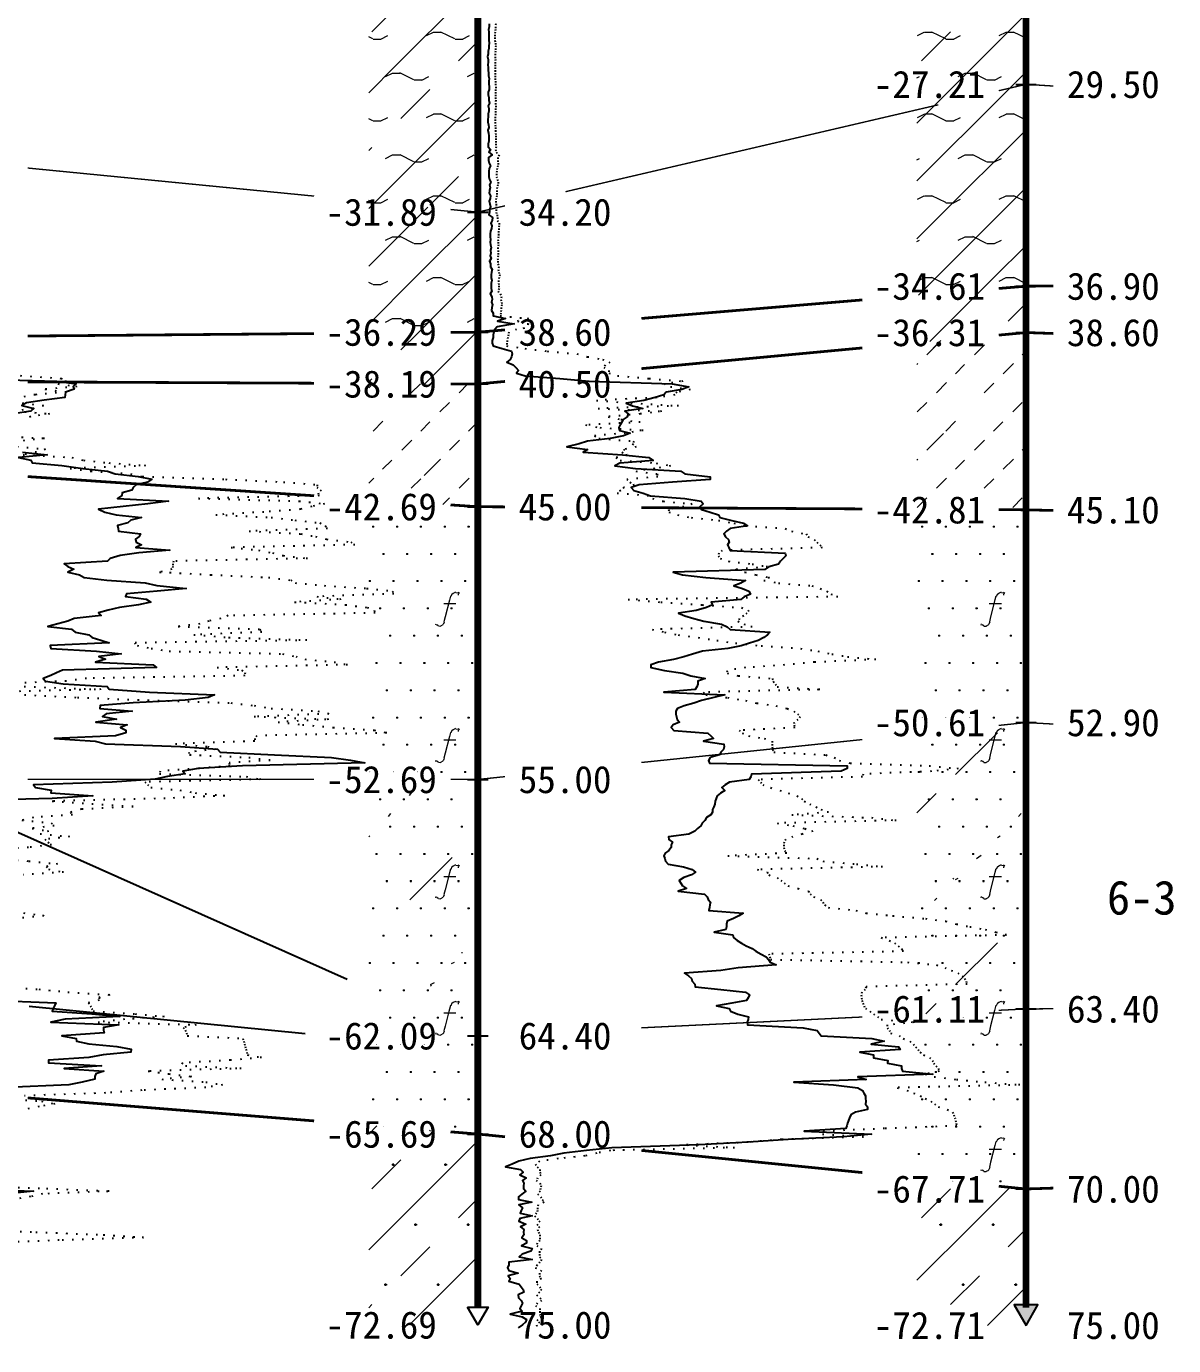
# Model space of a CAD drawing. Extents: x -37 to 3540, y -1485 to 297.
# Drawn here: x 3143.2 to 3227.3, y -231.1 to -134.3 of the extents above; entities that cross this region are included whole.
import ezdxf
from ezdxf.enums import TextEntityAlignment as Align

# ---------------------------------------------------------------- set-up
doc = ezdxf.new("R2010")
doc.units = 0
doc.linetypes.add('DOT', pattern=[6.35, 0, -6.35])
doc.layers.get('0').update_dxf_attribs({"linetype": 'CONTINUOUS'})
for name, color, linetype in [('CURVE', 200, 'CONTINUOUS'), ('HOLE', 41, 'CONTINUOUS'), ('STRATUM', 241, 'CONTINUOUS')]:
    doc.layers.add(name, color=color, linetype=linetype)
doc.layers.add('HATCH', color=7, linetype='CONTINUOUS', lineweight=13)
doc.styles.add('ST', font='')
doc.styles.get('ST').set_extended_font_data('SimSun')
pattern_1 = [(45, (2934.122, -297), (-4.24264, 4.24264), [10, 0]), (45, (2935.183, -300.182), (-2.12132, 6.36396), [3, -3]), (26.565, (2935.1963, -297.2536), (5.999823, 5.999812), [0.567, -12.849]), (0, (2934.6293, -297.2536), (0, 6), [0.567, -5.433]), (26.565, (2932.541, -297), (5.999823, 5.999812), [0.567, -12.849]), (0, (2933.048, -296.7464), (0, 6), [0.567, -5.433]), (153.435, (2934.6293, -297.2536), (-5.999818, -5e-06), [1.134, -12.2826]), (26.565, (2938.1963, -294.2536), (5.999823, 5.999812), [0.567, -12.849]), (0, (2937.6293, -294.2536), (0, 6), [0.567, -5.433]), (26.565, (2935.541, -294), (5.999823, 5.999812), [0.567, -12.849]), (0, (2936.048, -293.7464), (0, 6), [0.567, -5.433]), (153.435, (2937.6293, -294.2536), (-5.999818, -5e-06), [1.134, -12.2826])]
pattern_2 = [(45, (2934.1222, -297), (-2.12132, 2.12132), [10, 0]), (26.565, (2935.1963, -297.2536), (5.999823, 5.999812), [0.567, -12.849]), (0, (2934.6293, -297.2536), (0, 6), [0.567, -5.433]), (26.565, (2932.541, -297), (5.999823, 5.999812), [0.567, -12.849]), (0, (2933.048, -296.7464), (0, 6), [0.567, -5.433]), (153.435, (2934.6293, -297.2536), (-5.999818, -5e-06), [1.134, -12.2826]), (26.565, (2938.1963, -294.2536), (5.999823, 5.999812), [0.567, -12.849]), (0, (2937.6293, -294.2536), (0, 6), [0.567, -5.433]), (26.565, (2935.541, -294), (5.999823, 5.999812), [0.567, -12.849]), (0, (2936.048, -293.7464), (0, 6), [0.567, -5.433]), (153.435, (2937.6293, -294.2536), (-5.999818, -5e-06), [1.134, -12.2826])]
pattern_3 = [(45, (2934.122, -297), (-4.24264, 4.24264), [10, 0]), (45, (2935.183, -300.182), (-2.12132, 6.36396), [3, -3])]
pattern_4 = [(45, (2934.122, -297), (-6e-07, 6.99998), [0.9473, -8.9522]), (45, (2935.522, -295.6), (-6e-07, 6.99998), [0.9869, -8.9126]), (45, (2936.922, -294.2), (-6e-07, 6.99998), [1.06018, -8.83931]), (45, (2938.322, -292.8), (-6e-07, 6.99998), [0.94918, -8.95032]), (45, (2939.722, -291.4), (-6e-07, 6.99998), [1.0365, -8.863]), (45, (2937.622, -297), (-6e-07, 6.99998), [1.01335, -8.88615]), (45, (2939.022, -295.6), (-6e-07, 6.99998), [1.07896, -12.12037]), (45, (2940.422, -294.2), (-6e-07, 6.99998), [0.99882, -8.90067]), (45, (2934.822, -292.8), (-4e-07, 6.99998), [1.05533, -8.84416]), (45, (2936.222, -291.4), (-4e-07, 6.99998), [1.0365, -8.863])]
pattern_5 = [(82.875, (2933.2876, -298.206), (0.0003693, 10.0001764), [0.0893, -80.5337]), (143.13, (2933.3886, -298.2818), (-29.999964, 20.000054), [0.12627, -49.87373]), (172.875, (2933.5658, -298.304), (-70.0002457, 9.9996603), [0.17857, -80.44443]), (206.565, (2933.7443, -298.2147), (-9.999705, -9.99969), [0.19954, -22.16046]), (243.435, (2933.8335, -298.0363), (9e-06, -9.999696), [0.19954, -22.16146]), (255.964, (2933.9228, -297.679), (-0.0002, -9.999501), [0.36813, -40.86287]), (255.964, (2934.2328, -296.439), (-0.0002, -9.999501), [1.27838, -39.95262]), (255.964, (2934.3013, -296.165), (-0.0002, -9.999501), [0.28235, -40.94865]), (216.87, (2934.4916, -295.9108), (-9.999982, -10.000018), [0.12627, -49.87373]), (243.435, (2934.3906, -295.9865), (9e-06, -9.999696), [0.19954, -22.16146]), (206.565, (2934.67, -295.8215), (-9.999705, -9.99969), [0.19954, -22.16046]), (172.875, (2934.8472, -295.8437), (-70.0002457, 9.9996603), [0.17857, -80.44443]), (143.13, (2934.9482, -295.9194), (-29.999964, 20.000054), [0.12627, -49.87373]), (82.875, (2934.9372, -296.008), (0.0003693, 10.0001764), [0.0893, -80.5337]), (0, (2933.792, -296.66), (0, 10), [0.89286, -9.10714]), (0, (2934.1472, -297), (1, 2), [0, -1.75]), (0, (2934.1222, -296.975), (1, 2), [0, -1.75]), (0, (2934.1222, -297), (1, 2), [0, -1.75]), (0, (2934.0972, -297), (1, 2), [0, -1.75]), (0, (2934.1222, -297.025), (1, 2), [0, -1.75])]
pattern_6 = [(45, (2934.122, -297), (-2e-06, 15.39996), [4.3383, -17.4406]), (45, (2940.31, -290.777), (-2e-06, 15.39996), [4.3861, -17.3928]), (45, (2945.271, -285.819), (-2e-06, 15.39996), [3.98994, -17.78894]), (26.565, (2934.122, -289.3), (15.4, 15.4), [0.2123, -34.22315]), (36.8699, (2935.6622, -287.76), (15.4, 15.4), [0.43504, -76.56496]), (315, (2941.822, -281.653), (15.39996, 3e-06), [0.0727, -21.7062]), (26.565, (2941.822, -297), (15.4, 15.4), [0.31845, -34.117]), (26.565, (2943.362, -295.46), (15.4, 15.4), [0.2316, -34.2038]), (90, (2944.132, -294.69), (-15.4, -1e-06), [0.0633, -15.3367]), (26.565, (2944.902, -293.92), (15.4, 15.4), [0.2002, -68.6707]), (36.8699, (2946.4422, -292.38), (15.4, 15.4), [0.2435, -76.7565]), (45, (2947.982, -290.84), (-5e-07, 15.39996), [0.24005, -21.53884]), (315, (2949.333, -289.195), (15.39996, 3e-06), [0.0727, -21.7062]), (36.8699, (2937.2022, -286.22), (15.4, 15.4), [0.2249, -76.7751]), (53.1301, (2938.7422, -284.68), (30.8, 46.2), [0.29564, -76.70436]), (53.1301, (2940.2822, -283.14), (30.8, 46.2), [0.27774, -76.72226])]
pattern_7 = [(82.875, (2932.286, -299.6533), (0.000812, 22.000388), [0.1964, -177.1742]), (143.13, (2932.5083, -299.82), (-65.99992, 44.00012), [0.2778, -109.7222]), (172.875, (2932.898, -299.8687), (-154.00054, 21.999253), [0.3929, -176.9777]), (206.565, (2933.291, -299.672), (-21.99935, -21.9993), [0.439, -48.753]), (243.435, (2933.487, -299.28), (2e-05, -21.99933), [0.439, -48.7552]), (255.964, (2933.6835, -298.494), (-0.00044, -21.9989), [0.8099, -89.8983]), (255.964, (2934.3656, -295.7656), (-0.00044, -21.9989), [2.8124, -87.8958]), (255.964, (2934.516, -295.163), (-0.00044, -21.9989), [0.6212, -90.087]), (216.87, (2934.935, -294.6037), (-21.99996, -22.00004), [0.2778, -109.7222]), (243.435, (2934.713, -294.77), (2e-05, -21.99933), [0.439, -48.7552]), (206.565, (2935.327, -294.407), (-21.99935, -21.9993), [0.439, -48.753]), (172.875, (2935.7172, -294.456), (-154.00054, 21.999253), [0.3929, -176.9777]), (143.13, (2935.9395, -294.6228), (-65.99992, 44.00012), [0.2778, -109.7222]), (82.875, (2935.9151, -294.8177), (0.000812, 22.000388), [0.1964, -177.1742]), (0, (2933.397, -296.252), (0, 22), [1.9643, -20.0357]), (0, (2934.177, -297), (2.2, 4.4), [0, -3.85]), (0, (2934.122, -296.945), (2.2, 4.4), [0, -3.85]), (0, (2934.122, -297), (2.2, 4.4), [0, -3.85]), (0, (2934.067, -297), (2.2, 4.4), [0, -3.85]), (0, (2934.122, -297.055), (2.2, 4.4), [0, -3.85])]

# ---------------------------------------------------------------- blocks, each defined once
blk = doc.blocks.new('Trigon')
blk.add_hatch(color=256).paths.add_polyline_path([(-0.866, 1.5), (0, 0), (0.866, 1.5)])
blk.add_lwpolyline([(0, 0), (0.866, 1.5), (-0.866, 1.5)], close=True)

msp = doc.modelspace()

# ---------------------------------------------------------------- hatches: boundary and pattern name
at = {"layer": 'HATCH'}
h = msp.add_hatch(dxfattribs=at)
h.set_pattern_fill('YNFNT', color=251, style=0)
h.set_pattern_definition(pattern_1)
h.paths.add_polyline_path([(3216.505, -114.772), (3208.505, -115.722), (3208.505, -140.437), (3216.505, -138.572)])
h.paths.add_polyline_path([(3204.438, -140.058), (3213.991, -140.058), (3213.991, -137.142), (3204.438, -137.142)], flags=9)
h.paths.add_polyline_path([(3204.435, -116.261), (3213.994, -116.261), (3213.994, -113.328), (3204.435, -113.328)], flags=9)
h = msp.add_hatch(dxfattribs=at)
h.set_pattern_fill('YNFNT', color=251, style=0)
h.set_pattern_definition(pattern_1)
h.paths.add_polyline_path([(3176.303, -119.544), (3168.303, -119.684), (3168.303, -147.16), (3176.303, -147.944)])
h.paths.add_polyline_path([(3164.233, -149.433), (3173.792, -149.433), (3173.792, -146.5), (3164.233, -146.5)], flags=9)
h.paths.add_polyline_path([(3164.233, -121.033), (3173.792, -121.033), (3173.792, -118.1), (3164.233, -118.1)], flags=9)
h = msp.add_hatch(dxfattribs=at)
h.set_pattern_fill('YNNT', color=251, style=0)
h.set_pattern_definition(pattern_2)
h.paths.add_polyline_path([(3216.505, -138.572), (3208.505, -140.437), (3208.505, -154.043), (3216.505, -153.372)])
h.paths.add_polyline_path([(3204.435, -154.861), (3213.994, -154.861), (3213.994, -151.928), (3204.435, -151.928)], flags=9)
h.paths.add_polyline_path([(3204.438, -140.058), (3213.991, -140.058), (3213.991, -137.142), (3204.438, -137.142)], flags=9)
h = msp.add_hatch(dxfattribs=at)
h.set_pattern_fill('YNNT', color=251, style=0)
h.set_pattern_definition(pattern_2)
h.paths.add_polyline_path([(3176.303, -147.944), (3168.303, -147.16), (3168.303, -156.813), (3176.303, -156.744)])
h.paths.add_polyline_path([(3164.233, -158.233), (3173.792, -158.233), (3173.792, -155.3), (3164.233, -155.3)], flags=9)
h.paths.add_polyline_path([(3164.233, -149.433), (3173.792, -149.433), (3173.792, -146.5), (3164.233, -146.5)], flags=9)
h = msp.add_hatch(dxfattribs=at)
h.set_pattern_fill('FZNT', color=32, style=0)
h.set_pattern_definition(pattern_3)
h.paths.add_polyline_path([(3216.505, -153.372), (3208.505, -154.043), (3208.505, -157.523), (3216.505, -156.772)])
h.paths.add_polyline_path([(3204.435, -158.261), (3213.994, -158.261), (3213.994, -155.328), (3204.435, -155.328)], flags=9)
h.paths.add_polyline_path([(3204.435, -154.861), (3213.994, -154.861), (3213.994, -151.928), (3204.435, -151.928)], flags=9)
h = msp.add_hatch(dxfattribs=at)
h.set_pattern_fill('FZNT', color=32, style=0)
h.set_pattern_definition(pattern_3)
h.paths.add_polyline_path([(3176.303, -156.744), (3168.303, -156.813), (3168.303, -160.506), (3176.303, -160.544)])
h.paths.add_polyline_path([(3164.233, -162.033), (3173.792, -162.033), (3173.792, -159.1), (3164.233, -159.1)], flags=9)
h.paths.add_polyline_path([(3164.233, -158.233), (3173.792, -158.233), (3173.792, -155.3), (3164.233, -155.3)], flags=9)
h = msp.add_hatch(dxfattribs=at)
h.set_pattern_fill('NZFT', color=52, style=0)
h.set_pattern_definition(pattern_4)
h.paths.add_polyline_path([(3216.505, -156.772), (3208.505, -157.523), (3208.505, -169.727), (3216.505, -169.772)])
h.paths.add_polyline_path([(3204.435, -171.261), (3213.994, -171.261), (3213.994, -168.328), (3204.435, -168.328)], flags=9)
h.paths.add_polyline_path([(3204.435, -158.261), (3213.994, -158.261), (3213.994, -155.328), (3204.435, -155.328)], flags=9)
h = msp.add_hatch(dxfattribs=at)
h.set_pattern_fill('NZFT', color=52, style=0)
h.set_pattern_definition(pattern_4)
h.paths.add_polyline_path([(3176.303, -160.544), (3168.303, -160.506), (3168.303, -169.009), (3176.303, -169.544)])
h.paths.add_polyline_path([(3164.233, -171.033), (3173.792, -171.033), (3173.792, -168.1), (3164.233, -168.1)], flags=9)
h.paths.add_polyline_path([(3164.233, -162.033), (3173.792, -162.033), (3173.792, -159.1), (3164.233, -159.1)], flags=9)
h = msp.add_hatch(dxfattribs=at)
h.set_pattern_fill('FS', color=142, style=0)
h.set_pattern_definition(pattern_5)
h.paths.add_polyline_path([(3176.303, -169.544), (3168.303, -169.009), (3168.303, -189.542), (3176.303, -189.544)])
h.paths.add_polyline_path([(3164.233, -191.033), (3173.792, -191.033), (3173.792, -188.1), (3164.233, -188.1)], flags=9)
h.paths.add_polyline_path([(3164.233, -171.033), (3173.792, -171.033), (3173.792, -168.1), (3164.233, -168.1)], flags=9)
h = msp.add_hatch(dxfattribs=at)
h.set_pattern_fill('FS', color=142, style=0)
h.set_pattern_definition(pattern_5)
h.paths.add_polyline_path([(3216.505, -169.772), (3208.505, -169.727), (3208.505, -186.202), (3216.505, -185.372)])
h.paths.add_polyline_path([(3204.435, -186.861), (3213.994, -186.861), (3213.994, -183.928), (3204.435, -183.928)], flags=9)
h.paths.add_polyline_path([(3204.435, -171.261), (3213.994, -171.261), (3213.994, -168.328), (3204.435, -168.328)], flags=9)
h = msp.add_hatch(dxfattribs=at)
h.set_pattern_fill('FS', color=142, style=0)
h.set_pattern_definition(pattern_5)
h.paths.add_polyline_path([(3216.505, -185.372), (3208.505, -186.202), (3208.505, -206.764), (3216.505, -206.372)])
h.paths.add_polyline_path([(3192.859, -200.664), (3212.385, -200.664), (3212.385, -195.72), (3192.859, -195.72)], flags=9)
h.paths.add_polyline_path([(3204.435, -207.861), (3213.994, -207.861), (3213.994, -204.928), (3204.435, -204.928)], flags=9)
h.paths.add_polyline_path([(3204.435, -186.861), (3213.994, -186.861), (3213.994, -183.928), (3204.435, -183.928)], flags=9)
h = msp.add_hatch(dxfattribs=at)
h.set_pattern_fill('SZFT', color=142, scale=2.2, style=0)
h.set_pattern_definition(pattern_6)
h.paths.add_polyline_path([(3216.505, -185.372), (3208.505, -186.202), (3208.505, -206.764), (3216.505, -206.372)])
h.paths.add_polyline_path([(3192.859, -200.664), (3212.385, -200.664), (3212.385, -195.72), (3192.859, -195.72)], flags=9)
h.paths.add_polyline_path([(3204.435, -207.861), (3213.994, -207.861), (3213.994, -204.928), (3204.435, -204.928)], flags=9)
h.paths.add_polyline_path([(3204.435, -186.861), (3213.994, -186.861), (3213.994, -183.928), (3204.435, -183.928)], flags=9)
h = msp.add_hatch(dxfattribs=at)
h.set_pattern_fill('FS', color=142, style=0)
h.set_pattern_definition(pattern_5)
h.paths.add_polyline_path([(3176.303, -189.544), (3175.553, -189.544), (3168.303, -189.542), (3168.303, -201.657), (3176.303, -208.344)])
h.paths.add_polyline_path([(3148.98, -196.239), (3175.656, -196.239), (3175.656, -191.294), (3148.98, -191.294)], flags=9)
h.paths.add_polyline_path([(3164.233, -191.033), (3173.792, -191.033), (3173.792, -188.1), (3164.233, -188.1)], flags=9)
h = msp.add_hatch(dxfattribs=at)
h.set_pattern_fill('SZFT', color=142, scale=2.2, style=0)
h.set_pattern_definition(pattern_6)
h.paths.add_polyline_path([(3176.303, -189.544), (3175.553, -189.544), (3168.303, -189.542), (3168.303, -201.657), (3176.303, -208.344)])
h.paths.add_polyline_path([(3148.98, -196.239), (3175.656, -196.239), (3175.656, -191.294), (3148.98, -191.294)], flags=9)
h.paths.add_polyline_path([(3164.233, -191.033), (3173.792, -191.033), (3173.792, -188.1), (3164.233, -188.1)], flags=9)
h = msp.add_hatch(dxfattribs=at)
h.set_pattern_fill('FS', color=142, style=0)
h.set_pattern_definition(pattern_5)
h.paths.add_polyline_path([(3176.303, -208.344), (3168.303, -201.657), (3168.303, -214.902), (3176.303, -215.544)])
h.paths.add_polyline_path([(3164.233, -217.033), (3173.792, -217.033), (3173.792, -214.1), (3164.233, -214.1)], flags=9)
h.paths.add_polyline_path([(3164.233, -209.833), (3173.792, -209.833), (3173.792, -206.9), (3164.233, -206.9)], flags=9)
h = msp.add_hatch(dxfattribs=at)
h.set_pattern_fill('FS', color=142, style=0)
h.set_pattern_definition(pattern_5)
h.paths.add_polyline_path([(3216.505, -206.372), (3208.505, -206.764), (3208.505, -218.77), (3216.505, -219.572)])
h.paths.add_polyline_path([(3204.435, -221.061), (3213.994, -221.061), (3213.994, -218.128), (3204.435, -218.128)], flags=9)
h.paths.add_polyline_path([(3204.435, -207.861), (3213.994, -207.861), (3213.994, -204.928), (3204.435, -204.928)], flags=9)
h = msp.add_hatch(dxfattribs=at)
h.set_pattern_fill('FZNT', color=32, style=0)
h.set_pattern_definition(pattern_3)
h.paths.add_polyline_path([(3176.303, -215.544), (3168.303, -214.902), (3168.303, -229.544), (3176.303, -229.544), (3175.553, -228.245), (3176.303, -228.245)])
h.paths.add_polyline_path([(3164.233, -231.033), (3173.792, -231.033), (3173.792, -228.1), (3164.233, -228.1)], flags=9)
h.paths.add_polyline_path([(3164.233, -217.033), (3173.792, -217.033), (3173.792, -214.1), (3164.233, -214.1)], flags=9)
h = msp.add_hatch(dxfattribs=at)
h.set_pattern_fill('FS', color=32, scale=2.2, style=0)
h.set_pattern_definition(pattern_7)
h.paths.add_polyline_path([(3176.303, -215.544), (3168.303, -214.902), (3168.303, -229.544), (3176.303, -229.544), (3175.553, -228.245), (3176.303, -228.245)])
h.paths.add_polyline_path([(3164.233, -231.033), (3173.792, -231.033), (3173.792, -228.1), (3164.233, -228.1)], flags=9)
h.paths.add_polyline_path([(3164.233, -217.033), (3173.792, -217.033), (3173.792, -214.1), (3164.233, -214.1)], flags=9)
h = msp.add_hatch(dxfattribs=at)
h.set_pattern_fill('FZNT', color=32, style=0)
h.set_pattern_definition(pattern_3)
h.paths.add_polyline_path([(3216.505, -219.572), (3208.505, -218.77), (3208.505, -229.572), (3216.505, -229.572), (3215.639, -228.072), (3216.505, -228.072)])
h.paths.add_polyline_path([(3204.438, -231.058), (3213.991, -231.058), (3213.991, -228.142), (3204.438, -228.142)], flags=9)
h.paths.add_polyline_path([(3204.435, -221.061), (3213.994, -221.061), (3213.994, -218.128), (3204.435, -218.128)], flags=9)
h = msp.add_hatch(dxfattribs=at)
h.set_pattern_fill('FS', color=32, scale=2.2, style=0)
h.set_pattern_definition(pattern_7)
h.paths.add_polyline_path([(3216.505, -219.572), (3208.505, -218.77), (3208.505, -229.572), (3216.505, -229.572), (3215.639, -228.072), (3216.505, -228.072)])
h.paths.add_polyline_path([(3204.438, -231.058), (3213.991, -231.058), (3213.991, -228.142), (3204.438, -228.142)], flags=9)
h.paths.add_polyline_path([(3204.435, -221.061), (3213.994, -221.061), (3213.994, -218.128), (3204.435, -218.128)], flags=9)

# ---------------------------------------------------------------- linework, layer by layer
at = {"layer": 'CURVE', "color": 30, "linetype": 'Continuous'}
for points in [[(3177.143, -134.144), (3177.133, -134.344), (3177.083, -134.544), (3177.103, -134.744), (3177.103, -134.944), (3177.123, -135.144), (3177.123, -135.344), (3177.143, -135.544), (3177.113, -135.744), (3177.103, -135.944), (3177.073, -136.144), (3177.073, -136.344), (3177.023, -136.544), (3177.063, -136.744), (3177.063, -136.944), (3177.033, -137.144), (3177.073, -137.344), (3177.073, -137.544), (3177.083, -137.744), (3177.093, -137.944), (3177.143, -138.144), (3177.113, -138.344), (3177.103, -138.544), (3177.143, -138.744), (3177.143, -138.944), (3177.063, -139.144), (3177.073, -139.344), (3177.113, -139.544), (3177.103, -139.744), (3177.153, -139.944), (3177.073, -140.144), (3177.113, -140.344), (3177.103, -140.544), (3177.053, -140.744), (3177.053, -140.944), (3177.043, -141.144), (3177.033, -141.344), (3177.083, -141.544), (3177.113, -141.744), (3177.043, -141.944), (3177.083, -142.144), (3177.113, -142.344), (3177.113, -142.544), (3177.113, -142.744), (3177.073, -142.944), (3177.063, -143.144), (3177.233, -143.344), (3177.113, -143.544), (3177.353, -143.744), (3177.083, -143.944), (3177.093, -144.144), (3177.143, -144.344), (3177.233, -144.544), (3177.143, -144.744), (3177.113, -144.944), (3177.103, -145.144), (3177.113, -145.344), (3177.173, -145.544), (3177.263, -145.744), (3177.173, -145.944), (3177.213, -146.144), (3177.163, -146.344), (3177.143, -146.544), (3177.243, -146.744), (3177.213, -146.944), (3177.143, -147.144), (3177.193, -147.344), (3177.243, -147.544), (3177.163, -147.744), (3177.163, -147.944), (3177.113, -148.144), (3177.373, -148.344), (3177.363, -148.544), (3177.263, -148.744), (3177.323, -148.944), (3177.303, -149.144), (3177.233, -149.344), (3177.213, -149.544), (3177.213, -149.744), (3177.233, -149.944), (3177.213, -150.144), (3177.223, -150.344), (3177.293, -150.544), (3177.233, -150.744), (3177.253, -150.944), (3177.213, -151.144), (3177.273, -151.344), (3177.163, -151.544), (3177.233, -151.744), (3177.243, -151.944), (3177.363, -152.144), (3177.303, -152.344), (3177.283, -152.544), (3177.273, -152.744), (3177.343, -152.944), (3177.273, -153.144), (3177.293, -153.344), (3177.273, -153.544), (3177.333, -153.744), (3177.213, -153.944), (3177.343, -154.144), (3177.353, -154.344), (3177.303, -154.544), (3177.393, -154.744), (3177.333, -154.944), (3177.303, -155.144), (3177.423, -155.344), (3177.433, -155.544), (3178.323, -155.744), (3177.743, -155.944), (3178.973, -156.144), (3177.733, -156.344), (3177.563, -156.544), (3177.483, -156.744), (3177.433, -156.944), (3177.423, -157.144), (3177.353, -157.344), (3177.353, -157.544), (3177.433, -157.744), (3178.083, -157.944), (3178.763, -158.144), (3178.813, -158.344), (3178.783, -158.544), (3178.683, -158.744), (3178.433, -158.944), (3178.903, -159.144), (3179.083, -159.344), (3179.283, -159.544), (3179.133, -159.744), (3179.783, -159.944), (3182.323, -160.144), (3184.463, -160.344), (3190.553, -160.544), (3191.773, -160.744), (3191.253, -160.944), (3190.113, -161.144), (3189.933, -161.344), (3189.313, -161.544), (3188.473, -161.744), (3187.183, -161.944), (3187.643, -162.144), (3188.413, -162.344), (3187.073, -162.544), (3187.333, -162.744), (3187.263, -162.944), (3186.963, -163.144), (3186.853, -163.344), (3186.753, -163.544), (3186.653, -163.744), (3186.693, -163.944), (3187.483, -164.144), (3186.983, -164.344), (3186.003, -164.544), (3184.343, -164.744), (3183.743, -164.944), (3182.823, -165.144), (3184.353, -165.344), (3184.023, -165.544), (3186.923, -165.744), (3188.833, -165.944), (3189.163, -166.144), (3186.723, -166.344), (3186.343, -166.544), (3187.863, -166.744), (3191.183, -166.944), (3191.473, -167.144), (3193.343, -167.344), (3193.353, -167.544), (3190.583, -167.744), (3188.143, -167.944), (3187.543, -168.144), (3187.753, -168.344), (3188.423, -168.544), (3188.973, -168.744), (3191.473, -168.944), (3192.693, -169.144), (3192.823, -169.344), (3192.593, -169.544), (3192.703, -169.744), (3193.353, -169.944), (3193.963, -170.144), (3194.053, -170.344), (3194.923, -170.544), (3195.793, -170.744), (3196.073, -170.944), (3194.813, -171.144), (3194.543, -171.344), (3194.333, -171.544), (3194.463, -171.744), (3194.683, -171.944), (3194.733, -172.144), (3194.603, -172.344), (3194.703, -172.544), (3194.803, -172.744), (3198.853, -172.944), (3198.893, -173.144), (3198.703, -173.344), (3198.493, -173.544), (3198.343, -173.744), (3197.633, -173.944), (3197.363, -174.144), (3190.623, -174.344), (3191.303, -174.544), (3193.033, -174.744), (3195.923, -174.944), (3195.583, -175.144), (3195.083, -175.344), (3195.703, -175.544), (3196.173, -175.744), (3196.293, -175.944), (3195.833, -176.144), (3195.583, -176.344), (3193.423, -176.544), (3193.513, -176.744), (3193.083, -176.944), (3192.323, -177.144), (3191.013, -177.344), (3191.473, -177.544), (3192.133, -177.744), (3192.883, -177.944), (3194.173, -178.144), (3194.583, -178.344), (3194.813, -178.544), (3197.713, -178.744), (3197.553, -178.944), (3197.283, -179.144), (3196.863, -179.344), (3196.223, -179.544), (3195.613, -179.744), (3194.633, -179.944), (3192.783, -180.144), (3192.043, -180.344), (3191.423, -180.544), (3190.643, -180.744), (3189.563, -180.944), (3188.983, -181.144), (3188.993, -181.344), (3189.993, -181.544), (3191.333, -181.744), (3191.933, -181.944), (3192.973, -182.144), (3192.433, -182.344), (3192.433, -182.544), (3192.353, -182.744), (3192.243, -182.944), (3189.943, -183.144), (3194.423, -183.344), (3193.613, -183.544), (3192.703, -183.744), (3192.143, -183.944), (3191.443, -184.144), (3190.943, -184.344), (3190.813, -184.544), (3190.833, -184.744), (3190.863, -184.944), (3190.933, -185.144), (3191.083, -185.344), (3190.623, -185.544), (3190.483, -185.744), (3190.683, -185.944), (3193.173, -186.144), (3193.393, -186.344), (3193.583, -186.544), (3192.843, -186.744), (3194.343, -186.944), (3194.363, -187.144), (3194.313, -187.344), (3194.123, -187.544), (3194.023, -187.744), (3193.353, -187.944), (3193.223, -188.144), (3193.293, -188.344), (3203.383, -188.544), (3203.393, -188.744), (3202.943, -188.944), (3196.363, -189.144), (3196.323, -189.344), (3196.213, -189.544), (3194.763, -189.744), (3194.453, -189.944), (3194.193, -190.144), (3194.413, -190.344), (3194.103, -190.544), (3193.863, -190.744), (3193.773, -190.944), (3193.703, -191.144), (3193.673, -191.344), (3193.603, -191.544), (3193.513, -191.744), (3193.503, -191.944), (3193.403, -192.144), (3193.083, -192.344), (3192.963, -192.544), (3192.753, -192.744), (3192.663, -192.944), (3192.423, -193.144), (3192.213, -193.344), (3191.773, -193.544), (3190.293, -193.744), (3190.303, -193.944), (3190.583, -194.144), (3190.473, -194.344), (3190.493, -194.544), (3190.303, -194.744), (3190.043, -194.944), (3189.953, -195.144), (3190.023, -195.344), (3190.063, -195.544), (3190.263, -195.744), (3191.393, -195.944), (3192.033, -196.144), (3192.263, -196.344), (3191.963, -196.544), (3191.403, -196.744), (3191.063, -196.944), (3191.203, -197.144), (3191.323, -197.344), (3191.603, -197.544), (3190.993, -197.744), (3192.933, -197.944), (3193.113, -198.144), (3193.193, -198.344), (3193.363, -198.544), (3193.323, -198.744), (3193.303, -198.944), (3193.253, -199.144), (3195.763, -199.344), (3195.453, -199.544), (3195.063, -199.744), (3194.593, -199.944), (3194.533, -200.144), (3194.543, -200.344), (3194.503, -200.544), (3193.643, -200.744), (3195.013, -200.944), (3195.063, -201.144), (3195.313, -201.344), (3195.643, -201.544), (3195.993, -201.744), (3196.423, -201.944), (3196.693, -202.144), (3197.093, -202.344), (3197.443, -202.544), (3197.623, -202.744), (3197.733, -202.944), (3198.173, -203.144), (3195.403, -203.344), (3194.133, -203.544), (3191.463, -203.744), (3191.763, -203.944), (3191.973, -204.144), (3192.023, -204.344), (3192.213, -204.544), (3192.253, -204.744), (3194.123, -204.944), (3195.943, -205.144), (3196.233, -205.344), (3196.133, -205.544), (3196.013, -205.744), (3194.923, -205.944), (3193.803, -206.144), (3194.743, -206.344), (3194.833, -206.544), (3195.383, -206.744), (3196.153, -206.944), (3196.133, -207.144), (3196.063, -207.344), (3196.073, -207.544), (3200.173, -207.744), (3201.183, -207.944), (3201.333, -208.144), (3201.493, -208.344), (3205.193, -208.544), (3206.093, -208.744), (3205.143, -208.944), (3207.153, -209.144), (3207.263, -209.344), (3204.323, -209.544), (3205.323, -209.744), (3205.323, -209.944), (3206.363, -210.144), (3206.353, -210.344), (3207.363, -210.544), (3207.383, -210.744), (3207.443, -210.944), (3209.673, -211.144), (3204.163, -211.344), (3204.793, -211.544), (3199.473, -211.744), (3202.383, -211.944), (3204.173, -212.144), (3204.513, -212.344), (3204.603, -212.544), (3204.723, -212.744), (3204.733, -212.944), (3204.753, -213.144), (3204.723, -213.344), (3204.883, -213.544), (3204.883, -213.744), (3204.003, -213.944), (3203.653, -214.144), (3203.553, -214.344), (3203.483, -214.544), (3203.413, -214.744), (3203.353, -214.944), (3203.293, -215.144), (3200.243, -215.344), (3205.183, -215.544), (3203.113, -215.744), (3199.073, -215.944), (3196.123, -216.144), (3192.523, -216.344), (3186.143, -216.544), (3184.283, -216.744), (3182.623, -216.944), (3181.623, -217.144), (3180.133, -217.344), (3179.323, -217.544), (3178.833, -217.744), (3178.333, -217.944), (3179.423, -218.144), (3179.623, -218.344), (3179.383, -218.544), (3179.843, -218.744), (3179.583, -218.944), (3179.683, -219.144), (3179.653, -219.344), (3179.653, -219.544), (3179.823, -219.744), (3179.543, -219.944), (3179.283, -220.144), (3179.283, -220.344), (3180.273, -220.544), (3179.323, -220.744), (3179.573, -220.944), (3179.483, -221.144), (3179.403, -221.344), (3180.293, -221.544), (3179.383, -221.744), (3179.323, -221.944), (3179.833, -222.144), (3179.423, -222.344), (3179.683, -222.544), (3179.653, -222.744), (3179.673, -222.944), (3179.543, -223.144), (3179.863, -223.344), (3179.863, -223.544), (3179.503, -223.744), (3180.283, -223.944), (3180.193, -224.144), (3179.563, -224.344), (3179.333, -224.544), (3180.283, -224.744), (3178.573, -224.944), (3178.583, -225.144), (3178.493, -225.344), (3178.583, -225.544), (3179.273, -225.744), (3178.533, -225.944), (3178.683, -226.144), (3178.583, -226.344), (3179.333, -226.544), (3179.493, -226.744), (3179.623, -226.944), (3179.673, -227.144), (3179.273, -227.344), (3179.283, -227.544), (3179.483, -227.744), (3179.573, -227.944), (3179.493, -228.144), (3179.383, -228.344), (3179.563, -228.544), (3178.683, -228.744), (3179.553, -228.944), (3179.883, -229.144), (3179.803, -229.344), (3179.583, -229.544), (3179.253, -229.744)], [(3138.154, -160.132), (3145.424, -160.332), (3146.844, -160.532), (3146.624, -160.732), (3146.714, -160.932), (3146.074, -161.132), (3146.044, -161.332), (3146.024, -161.532), (3144.504, -161.732), (3143.204, -161.932), (3142.874, -162.132), (3143.754, -162.332), (3143.524, -162.532), (3142.234, -162.732)], [(3142.924, -165.532), (3144.734, -165.732), (3142.614, -165.932), (3143.524, -166.132), (3143.624, -166.332), (3145.814, -166.532), (3147.334, -166.732), (3149.154, -166.932), (3149.714, -167.132), (3151.394, -167.332), (3152.404, -167.532), (3152.074, -167.732), (3151.254, -167.932), (3151.044, -168.132), (3150.934, -168.332), (3150.214, -168.532), (3150.194, -168.732), (3149.894, -168.932), (3153.634, -169.132), (3152.114, -169.332), (3150.304, -169.532), (3148.494, -169.732), (3148.954, -169.932), (3149.774, -170.132), (3151.634, -170.332), (3150.854, -170.532), (3150.644, -170.732), (3149.884, -170.932), (3149.924, -171.132), (3149.964, -171.332), (3151.574, -171.532), (3151.464, -171.732), (3151.194, -171.932), (3151.244, -172.132), (3151.644, -172.332), (3151.234, -172.532), (3153.714, -172.732), (3151.454, -172.932), (3150.074, -173.132), (3149.334, -173.332), (3149.154, -173.532), (3145.974, -173.732), (3146.254, -173.932), (3146.674, -174.132), (3146.234, -174.332), (3147.104, -174.532), (3147.434, -174.732), (3149.094, -174.932), (3151.914, -175.132), (3152.774, -175.332), (3154.914, -175.532), (3152.784, -175.732), (3150.534, -175.932), (3150.474, -176.132), (3151.984, -176.332), (3152.334, -176.532), (3151.424, -176.732), (3150.024, -176.932), (3149.194, -177.132), (3148.494, -177.332), (3148.694, -177.532), (3146.704, -177.732), (3146.244, -177.932), (3145.504, -178.132), (3144.764, -178.332), (3146.504, -178.532), (3146.774, -178.732), (3147.794, -178.932), (3148.034, -179.132), (3148.664, -179.332), (3149.274, -179.532), (3144.944, -179.732), (3145.004, -179.932), (3148.354, -180.132), (3150.154, -180.332), (3148.504, -180.532), (3148.994, -180.732), (3148.274, -180.932), (3152.504, -181.132), (3152.744, -181.332), (3145.844, -181.532), (3145.404, -181.732), (3145.004, -181.932), (3144.434, -182.132), (3144.614, -182.332), (3145.894, -182.532), (3149.114, -182.732), (3149.274, -182.932), (3152.234, -183.132), (3157.004, -183.332), (3156.524, -183.532), (3154.834, -183.732), (3151.044, -183.932), (3148.604, -184.132), (3148.594, -184.332), (3150.964, -184.532), (3149.054, -184.732), (3148.774, -184.932), (3149.804, -185.132), (3148.284, -185.332), (3150.604, -185.532), (3150.104, -185.732), (3150.504, -185.932), (3150.504, -186.132), (3149.734, -186.332), (3145.264, -186.532), (3148.244, -186.732), (3149.004, -186.932), (3154.504, -187.132), (3157.224, -187.332), (3157.414, -187.532), (3161.404, -187.732), (3165.564, -187.932), (3166.964, -188.132), (3168.014, -188.332), (3159.054, -188.532), (3155.794, -188.732), (3154.664, -188.932), (3154.834, -189.132), (3153.544, -189.332), (3152.644, -189.532), (3149.484, -189.732), (3143.734, -189.932), (3143.864, -190.132), (3145.014, -190.332), (3144.994, -190.532), (3148.064, -190.732), (3145.104, -190.932), (3137.324, -191.132)], [(3140.424, -205.732), (3145.364, -205.932), (3145.274, -206.132), (3145.164, -206.332), (3145.084, -206.532), (3147.994, -206.732), (3150.054, -206.932), (3146.044, -207.132), (3144.994, -207.332), (3149.984, -207.532), (3148.854, -207.732), (3148.864, -207.932), (3148.894, -208.132), (3145.814, -208.332), (3146.864, -208.532), (3146.884, -208.732), (3147.774, -208.932), (3149.844, -209.132), (3150.894, -209.332), (3150.854, -209.532), (3148.844, -209.732), (3147.794, -209.932), (3144.814, -210.132), (3144.834, -210.332), (3148.714, -210.532), (3145.984, -210.732), (3148.874, -210.932), (3148.284, -211.132), (3148.224, -211.332), (3148.224, -211.532), (3147.304, -211.732), (3146.324, -211.932), (3141.804, -212.132)], [(3138.254, -219.532), (3143.734, -219.732), (3141.814, -219.932)]]:
    msp.add_lwpolyline(points, dxfattribs=at)
at = {"layer": 'CURVE', "color": 100, "linetype": 'DOT', "ltscale": 0.1}
for points in [[(3177.623, -134.144), (3177.593, -134.344), (3177.593, -134.544), (3177.573, -134.744), (3177.553, -134.944), (3177.553, -135.144), (3177.563, -135.344), (3177.593, -135.544), (3177.623, -135.744), (3177.593, -135.944), (3177.593, -136.144), (3177.573, -136.344), (3177.583, -136.544), (3177.593, -136.744), (3177.583, -136.944), (3177.583, -137.144), (3177.573, -137.344), (3177.583, -137.544), (3177.583, -137.744), (3177.583, -137.944), (3177.583, -138.144), (3177.593, -138.344), (3177.593, -138.544), (3177.623, -138.744), (3177.613, -138.944), (3177.603, -139.144), (3177.593, -139.344), (3177.593, -139.544), (3177.623, -139.744), (3177.603, -139.944), (3177.623, -140.144), (3177.613, -140.344), (3177.613, -140.544), (3177.603, -140.744), (3177.583, -140.944), (3177.573, -141.144), (3177.573, -141.344), (3177.583, -141.544), (3177.603, -141.744), (3177.613, -141.944), (3177.613, -142.144), (3177.623, -142.344), (3177.633, -142.544), (3177.623, -142.744), (3177.633, -142.944), (3177.643, -143.144), (3177.613, -143.344), (3177.653, -143.544), (3177.863, -143.744), (3177.763, -143.944), (3177.773, -144.144), (3177.793, -144.344), (3177.783, -144.544), (3177.713, -144.744), (3177.693, -144.944), (3177.673, -145.144), (3177.663, -145.344), (3177.733, -145.544), (3177.793, -145.744), (3177.783, -145.944), (3177.723, -146.144), (3177.693, -146.344), (3177.693, -146.544), (3177.693, -146.744), (3177.643, -146.944), (3177.623, -147.144), (3177.653, -147.344), (3177.643, -147.544), (3177.643, -147.744), (3177.643, -147.944), (3177.713, -148.144), (3177.753, -148.344), (3177.743, -148.544), (3177.863, -148.744), (3177.863, -148.944), (3177.853, -149.144), (3177.823, -149.344), (3177.823, -149.544), (3177.813, -149.744), (3177.783, -149.944), (3177.793, -150.144), (3177.813, -150.344), (3177.763, -150.544), (3177.793, -150.744), (3177.793, -150.944), (3177.793, -151.144), (3177.753, -151.344), (3177.773, -151.544), (3177.783, -151.744), (3177.853, -151.944), (3177.803, -152.144), (3177.853, -152.344), (3177.913, -152.544), (3177.863, -152.744), (3177.833, -152.944), (3177.823, -153.144), (3177.853, -153.344), (3177.863, -153.544), (3177.793, -153.744), (3177.953, -153.944), (3178.033, -154.144), (3178.003, -154.344), (3178.053, -154.544), (3178.073, -154.744), (3178.013, -154.944), (3178.013, -155.144), (3177.993, -155.344), (3177.933, -155.544), (3180.013, -155.744), (3179.213, -155.944), (3179.963, -156.144), (3180.443, -156.344), (3179.153, -156.544), (3178.573, -156.744), (3178.543, -156.944), (3178.503, -157.144), (3178.463, -157.344), (3178.443, -157.544), (3178.403, -157.744), (3179.753, -157.944), (3181.383, -158.144), (3183.573, -158.344), (3184.353, -158.544), (3185.443, -158.744), (3185.993, -158.944), (3185.643, -159.144), (3185.533, -159.344), (3185.913, -159.544), (3185.903, -159.744), (3186.543, -159.944), (3188.863, -160.144), (3191.343, -160.344), (3189.963, -160.544), (3190.423, -160.744), (3191.883, -160.944), (3190.893, -161.144), (3190.753, -161.344), (3189.423, -161.544), (3185.013, -161.744), (3187.533, -161.944), (3191.013, -162.144), (3185.133, -162.344), (3189.763, -162.544), (3188.203, -162.744), (3185.863, -162.944), (3186.783, -163.144), (3188.213, -163.344), (3184.203, -163.544), (3185.253, -163.744), (3188.433, -163.944), (3187.143, -164.144), (3184.873, -164.344), (3185.173, -164.544), (3187.743, -164.744), (3187.633, -164.944), (3187.923, -165.144), (3187.053, -165.344), (3186.863, -165.544), (3187.263, -165.744), (3186.413, -165.944), (3186.733, -166.144), (3189.383, -166.344), (3190.433, -166.544), (3189.273, -166.744), (3187.893, -166.944), (3189.463, -167.144), (3189.503, -167.344), (3187.223, -167.544), (3187.463, -167.744), (3187.763, -167.944), (3187.003, -168.144), (3186.783, -168.344), (3186.513, -168.544), (3189.133, -168.744), (3189.113, -168.944), (3189.903, -169.144), (3192.023, -169.344), (3191.413, -169.544), (3190.283, -169.744), (3190.323, -169.944), (3190.943, -170.144), (3191.953, -170.344), (3193.943, -170.544), (3195.073, -170.744), (3195.943, -170.944), (3198.853, -171.144), (3199.303, -171.344), (3200.373, -171.544), (3200.513, -171.744), (3200.963, -171.944), (3201.163, -172.144), (3201.393, -172.344), (3201.563, -172.544), (3194.213, -172.744), (3193.983, -172.944), (3193.943, -173.144), (3194.083, -173.344), (3194.673, -173.544), (3196.413, -173.744), (3197.543, -173.944), (3195.163, -174.144), (3195.873, -174.344), (3196.693, -174.544), (3197.683, -174.744), (3197.283, -174.944), (3198.343, -175.144), (3200.793, -175.344), (3201.413, -175.544), (3201.883, -175.744), (3202.183, -175.944), (3202.703, -176.144), (3187.323, -176.344), (3189.723, -176.544), (3192.763, -176.744), (3195.633, -176.944), (3196.173, -177.144), (3196.043, -177.344), (3195.803, -177.544), (3195.503, -177.744), (3195.383, -177.944), (3195.803, -178.144), (3196.423, -178.344), (3189.083, -178.544), (3190.003, -178.744), (3191.003, -178.944), (3192.473, -179.144), (3193.823, -179.344), (3195.193, -179.544), (3197.073, -179.744), (3199.963, -179.944), (3201.233, -180.144), (3202.273, -180.344), (3203.403, -180.544), (3205.493, -180.744), (3200.993, -180.944), (3198.803, -181.144), (3195.943, -181.344), (3194.563, -181.544), (3194.593, -181.744), (3195.413, -181.944), (3197.893, -182.144), (3197.973, -182.344), (3198.133, -182.544), (3198.243, -182.744), (3201.393, -182.944), (3192.823, -183.144), (3193.013, -183.344), (3194.603, -183.544), (3195.933, -183.744), (3196.773, -183.944), (3198.153, -184.144), (3198.983, -184.344), (3199.473, -184.544), (3199.743, -184.744), (3199.953, -184.944), (3199.773, -185.144), (3199.473, -185.344), (3199.513, -185.544), (3199.543, -185.744), (3195.473, -185.944), (3195.693, -186.144), (3196.143, -186.344), (3197.303, -186.544), (3197.893, -186.744), (3197.893, -186.944), (3197.893, -187.144), (3197.923, -187.344), (3198.013, -187.544), (3201.833, -187.744), (3202.433, -187.944), (3202.803, -188.144), (3203.603, -188.344), (3209.403, -188.544), (3211.533, -188.744), (3209.563, -188.944), (3204.563, -189.144), (3204.523, -189.344), (3196.873, -189.544), (3197.053, -189.744), (3197.193, -189.944), (3197.773, -190.144), (3198.443, -190.344), (3199.073, -190.544), (3199.703, -190.744), (3200.033, -190.944), (3200.243, -191.144), (3200.643, -191.344), (3201.093, -191.544), (3201.453, -191.744), (3202.023, -191.944), (3199.333, -192.144), (3205.163, -192.344), (3206.973, -192.544), (3198.253, -192.744), (3199.413, -192.944), (3200.283, -193.144), (3200.863, -193.344), (3200.083, -193.544), (3199.413, -193.744), (3198.883, -193.944), (3198.763, -194.144), (3198.733, -194.344), (3198.743, -194.544), (3198.823, -194.744), (3198.953, -194.944), (3194.633, -195.144), (3201.163, -195.344), (3201.613, -195.544), (3204.063, -195.744), (3205.973, -195.944), (3196.793, -196.144), (3197.533, -196.344), (3197.643, -196.544), (3198.243, -196.744), (3198.513, -196.944), (3198.763, -197.144), (3199.033, -197.344), (3199.783, -197.544), (3200.553, -197.744), (3200.683, -197.944), (3200.923, -198.144), (3201.433, -198.344), (3201.613, -198.544), (3201.733, -198.744), (3202.003, -198.944), (3204.013, -199.144), (3204.773, -199.344), (3206.723, -199.544), (3209.123, -199.744), (3210.593, -199.944), (3211.393, -200.144), (3212.373, -200.344), (3213.513, -200.544), (3214.293, -200.744), (3215.083, -200.944), (3205.883, -201.144), (3206.473, -201.344), (3206.853, -201.544), (3207.133, -201.744), (3207.383, -201.944), (3207.523, -202.144), (3197.633, -202.344), (3197.703, -202.544), (3197.763, -202.744), (3207.803, -202.944), (3209.943, -203.144), (3210.563, -203.344), (3211.023, -203.544), (3211.493, -203.744), (3211.823, -203.944), (3212.003, -204.144), (3212.113, -204.344), (3212.193, -204.544), (3204.773, -204.744), (3204.713, -204.944), (3204.453, -205.144), (3204.423, -205.344), (3204.433, -205.544), (3204.473, -205.744), (3204.543, -205.944), (3204.623, -206.144), (3204.723, -206.344), (3205.053, -206.544), (3205.323, -206.744), (3205.603, -206.944), (3205.883, -207.144), (3208.313, -207.344), (3206.323, -207.544), (3206.343, -207.744), (3206.483, -207.944), (3206.563, -208.144), (3207.193, -208.344), (3207.503, -208.544), (3207.973, -208.744), (3208.243, -208.944), (3208.393, -209.144), (3208.593, -209.344), (3208.723, -209.544), (3208.993, -209.744), (3209.433, -209.944), (3209.643, -210.144), (3209.743, -210.344), (3209.893, -210.544), (3210.073, -210.744), (3210.133, -210.944), (3209.103, -211.144), (3209.763, -211.344), (3211.393, -211.544), (3213.483, -211.744), (3216.053, -211.944), (3207.063, -212.144), (3207.763, -212.344), (3208.253, -212.544), (3208.743, -212.744), (3209.113, -212.944), (3209.523, -213.144), (3209.783, -213.344), (3210.073, -213.544), (3210.723, -213.744), (3211.113, -213.944), (3211.203, -214.144), (3211.273, -214.344), (3211.333, -214.544), (3211.383, -214.744), (3211.423, -214.944), (3206.133, -215.144), (3201.513, -215.344), (3201.573, -215.544), (3204.583, -215.744), (3198.583, -215.944), (3196.123, -216.144), (3191.583, -216.344), (3195.133, -216.544), (3186.023, -216.744), (3185.023, -216.944), (3184.163, -217.144), (3182.193, -217.344), (3180.833, -217.544), (3180.533, -217.744), (3180.653, -217.944), (3180.863, -218.144), (3180.863, -218.344), (3180.933, -218.544), (3180.693, -218.744), (3180.583, -218.944), (3180.863, -219.144), (3180.953, -219.344), (3180.893, -219.544), (3180.873, -219.744), (3180.683, -219.944), (3180.933, -220.144), (3181.033, -220.344), (3181.173, -220.544), (3180.733, -220.744), (3180.683, -220.944), (3180.693, -221.144), (3180.613, -221.344), (3180.473, -221.544), (3180.673, -221.744), (3180.863, -221.944), (3180.633, -222.144), (3180.823, -222.344), (3180.673, -222.544), (3180.743, -222.744), (3180.863, -222.944), (3180.863, -223.144), (3180.863, -223.344), (3180.663, -223.544), (3180.623, -223.744), (3180.973, -223.944), (3180.833, -224.144), (3180.833, -224.344), (3180.833, -224.544), (3180.973, -224.744), (3180.863, -224.944), (3180.683, -225.144), (3180.513, -225.344), (3180.983, -225.544), (3180.823, -225.744), (3180.823, -225.944), (3180.973, -226.144), (3180.623, -226.344), (3180.623, -226.544), (3180.863, -226.744), (3180.973, -226.944), (3180.823, -227.144), (3180.613, -227.344), (3180.863, -227.544), (3180.983, -227.744), (3180.683, -227.944), (3180.533, -228.144), (3180.863, -228.344), (3180.863, -228.544), (3180.863, -228.744), (3180.973, -228.944), (3180.623, -229.144), (3180.823, -229.344), (3180.613, -229.544), (3180.653, -229.744)], [(3142.754, -159.932), (3145.744, -160.132), (3146.114, -160.332), (3145.514, -160.532), (3146.904, -160.732), (3144.564, -160.932), (3146.154, -161.132), (3143.844, -161.332), (3142.784, -161.532)], [(3142.894, -161.932), (3144.454, -162.132), (3143.684, -162.332), (3142.344, -162.532), (3144.894, -162.732), (3143.534, -162.932), (3143.094, -163.132)], [(3140.654, -164.332), (3144.524, -164.532), (3142.714, -164.732)], [(3142.504, -165.132), (3144.594, -165.332), (3143.934, -165.532), (3142.974, -165.732), (3146.524, -165.932), (3147.394, -166.132), (3149.244, -166.332), (3151.944, -166.532), (3146.414, -166.732), (3147.924, -166.932), (3150.844, -167.132), (3151.704, -167.332), (3157.794, -167.532), (3162.054, -167.732), (3164.534, -167.932), (3164.494, -168.132), (3164.824, -168.332), (3164.594, -168.532), (3164.664, -168.732), (3155.814, -168.932), (3163.194, -169.132), (3165.054, -169.332), (3164.124, -169.532), (3163.304, -169.732), (3160.624, -169.932), (3157.084, -170.132), (3161.154, -170.332), (3162.894, -170.532), (3164.724, -170.732), (3165.114, -170.932), (3165.274, -171.132), (3159.544, -171.332), (3163.334, -171.532), (3164.394, -171.732), (3165.214, -171.932), (3166.984, -172.132), (3167.284, -172.332), (3158.224, -172.532), (3160.234, -172.732), (3161.254, -172.932), (3162.034, -173.132), (3163.814, -173.332), (3153.984, -173.532), (3153.944, -173.732), (3153.944, -173.932), (3153.864, -174.132), (3152.974, -174.332), (3156.734, -174.532), (3160.954, -174.732), (3162.584, -174.932), (3162.904, -175.132), (3165.044, -175.332), (3168.154, -175.532), (3170.034, -175.732), (3170.154, -175.932), (3164.494, -176.132), (3166.264, -176.332), (3162.874, -176.532), (3166.594, -176.732), (3168.184, -176.932), (3168.694, -177.132), (3168.774, -177.332), (3158.004, -177.532), (3157.454, -177.732), (3156.574, -177.932), (3155.924, -178.132), (3154.324, -178.332), (3160.324, -178.532), (3160.474, -178.732), (3155.484, -178.932), (3158.034, -179.132), (3163.774, -179.332), (3151.144, -179.532), (3151.324, -179.732), (3152.344, -179.932), (3153.664, -180.132), (3161.974, -180.332), (3162.974, -180.532), (3163.624, -180.732), (3165.764, -180.932), (3166.744, -181.132), (3157.194, -181.332), (3158.984, -181.532), (3159.234, -181.732), (3159.224, -181.932), (3147.604, -182.132), (3146.134, -182.332), (3141.074, -182.532)], [(3143.034, -182.732), (3148.654, -182.932), (3140.634, -183.132)], [(3143.064, -183.332), (3146.954, -183.532), (3152.104, -183.732), (3158.194, -183.932), (3159.914, -184.132), (3161.154, -184.332), (3164.564, -184.532), (3165.384, -184.732), (3159.914, -184.932), (3165.344, -185.132), (3161.654, -185.332), (3163.444, -185.532), (3165.704, -185.732), (3168.694, -185.932), (3169.644, -186.132), (3160.094, -186.332), (3159.954, -186.532), (3159.944, -186.732), (3154.144, -186.932), (3156.484, -187.132), (3157.104, -187.332), (3155.124, -187.532), (3155.174, -187.732), (3159.524, -187.932), (3161.074, -188.132), (3158.084, -188.332), (3158.134, -188.532), (3155.884, -188.732), (3153.014, -188.932), (3152.954, -189.132), (3159.324, -189.332), (3160.394, -189.532), (3151.884, -189.732), (3152.084, -189.932), (3152.324, -190.132), (3154.464, -190.332), (3155.574, -190.532), (3157.744, -190.732), (3153.374, -190.932), (3145.084, -191.132), (3147.994, -191.332), (3151.034, -191.532), (3147.244, -191.732), (3146.434, -191.932), (3146.594, -192.132), (3143.724, -192.332), (3142.874, -192.532), (3145.014, -192.732), (3145.244, -192.932), (3143.634, -193.132), (3144.824, -193.332), (3144.214, -193.532), (3146.374, -193.732), (3144.554, -193.932), (3144.784, -194.132), (3145.034, -194.332), (3143.364, -194.532), (3139.534, -194.732)], [(3141.044, -195.332), (3143.374, -195.532), (3145.484, -195.732), (3144.664, -195.932), (3144.834, -196.132), (3145.934, -196.332), (3142.974, -196.532)], [(3142.994, -199.332), (3144.484, -199.532), (3142.554, -199.732)], [(3140.964, -204.732), (3144.104, -204.932), (3146.234, -205.132), (3149.314, -205.332), (3148.534, -205.532), (3148.534, -205.732), (3147.734, -205.932), (3147.914, -206.132), (3148.004, -206.332), (3148.104, -206.532), (3151.184, -206.732), (3153.294, -206.932), (3150.404, -207.132), (3148.464, -207.332), (3155.644, -207.532), (3154.704, -207.732), (3154.854, -207.932), (3154.944, -208.132), (3155.004, -208.332), (3159.064, -208.532), (3159.144, -208.732), (3159.204, -208.932), (3159.234, -209.132), (3159.304, -209.332), (3159.374, -209.532), (3159.404, -209.732), (3160.434, -209.932), (3158.164, -210.132), (3154.584, -210.332), (3154.864, -210.532), (3158.964, -210.732), (3152.124, -210.932), (3153.644, -211.132), (3155.304, -211.332), (3153.124, -211.532), (3156.364, -211.732), (3157.584, -211.932), (3156.354, -212.132), (3151.674, -212.332), (3148.994, -212.532), (3143.074, -212.732)], [(3140.944, -212.932), (3144.304, -213.132), (3145.284, -213.332), (3144.134, -213.532), (3143.154, -213.732)], [(3138.924, -219.332), (3144.674, -219.532), (3149.284, -219.732), (3144.394, -219.932), (3143.514, -220.132), (3142.324, -220.332)], [(3138.344, -222.532), (3143.904, -222.732), (3148.844, -222.932), (3151.794, -223.132), (3145.614, -223.332), (3140.584, -223.532)]]:
    msp.add_lwpolyline(points, dxfattribs=at)
at = {"layer": 'HOLE', "linetype": 'Continuous', "const_width": 0.5}
for points in [[(3176.303, -79.544), (3176.303, -228.245)], [(3216.505, -79.572), (3216.505, -228.273)]]:
    msp.add_lwpolyline(points, dxfattribs=at)
at = {"layer": 'HOLE', "linetype": 'Continuous'}
for points in [[(3215.755, -138.572), (3217.255, -138.572)], [(3175.553, -147.944), (3177.053, -147.944)], [(3215.755, -153.372), (3217.255, -153.372)], [(3175.553, -156.744), (3177.053, -156.744)], [(3215.755, -156.772), (3217.255, -156.772)], [(3175.553, -160.544), (3177.053, -160.544)], [(3175.553, -169.544), (3177.053, -169.544)], [(3215.755, -169.772), (3217.255, -169.772)], [(3215.755, -185.372), (3217.255, -185.372)], [(3175.553, -189.544), (3177.053, -189.544)], [(3215.755, -206.372), (3217.255, -206.372)], [(3175.553, -208.344), (3177.053, -208.344)], [(3175.553, -215.544), (3177.053, -215.544)], [(3215.755, -219.572), (3217.255, -219.572)]]:
    msp.add_lwpolyline(points, dxfattribs=at)
msp.add_lwpolyline([(3175.553, -228.245), (3177.053, -228.245), (3176.303, -229.544)], close=True, dxfattribs=at)
at = {"layer": 'STRATUM', "linetype": 'Continuous'}
for points, const_width in [([(3214.505, -139.038), (3216.505, -138.572), (3218.505, -138.696)], 0.1), ([(3182.737, -146.444), (3196.404, -143.258), (3210.07, -140.072)], 0.1), ([(3143.304, -144.709), (3153.804, -145.738), (3164.303, -146.767)], 0.1), ([(3174.303, -147.748), (3176.303, -147.944), (3178.303, -147.478)], 0.1), ([(3214.505, -153.54), (3216.505, -153.372), (3218.505, -153.363)], 0.2), ([(3188.303, -155.737), (3196.404, -155.058), (3204.505, -154.379)], 0.2), ([(3174.303, -156.761), (3176.303, -156.744), (3178.303, -156.576)], 0.2), ([(3214.505, -156.96), (3216.505, -156.772), (3218.505, -156.841)], 0.2), ([(3143.304, -157.029), (3153.804, -156.938), (3164.303, -156.847)], 0.2), ([(3188.303, -159.418), (3196.404, -158.658), (3204.505, -157.898)], 0.2), ([(3143.304, -160.389), (3153.804, -160.438), (3164.303, -160.487)], 0.2), ([(3174.303, -160.535), (3176.303, -160.544), (3178.303, -160.356)], 0.2), ([(3143.304, -167.335), (3153.804, -168.038), (3164.303, -168.741)], 0.2), ([(3174.303, -169.41), (3176.303, -169.544), (3178.303, -169.555)], 0.2), ([(3188.303, -169.612), (3196.404, -169.658), (3204.505, -169.704)], 0.2), ([(3214.505, -169.761), (3216.505, -169.772), (3218.505, -169.818)], 0.2), ([(3214.505, -185.58), (3216.505, -185.372), (3218.505, -185.48)], 0.1), ([(3188.303, -188.299), (3196.404, -187.458), (3204.505, -186.617)], 0.1), ([(3143.304, -189.535), (3153.804, -189.538), (3164.303, -189.541)], 0.1), ([(3174.303, -189.543), (3176.303, -189.544), (3178.303, -189.336)], 0.1), ([(3188.303, -207.755), (3196.404, -207.358), (3204.505, -206.961)], 0.1), ([(3214.505, -206.47), (3216.505, -206.372), (3218.505, -206.355)], 0.1), ([(3143.304, -212.895), (3153.804, -213.738), (3164.303, -214.581)], 0.2), ([(3174.303, -215.383), (3176.303, -215.544), (3178.303, -215.744)], 0.2), ([(3188.303, -216.746), (3196.404, -217.558), (3204.505, -218.37)], 0.2), ([(3214.505, -219.372), (3216.505, -219.572), (3218.505, -219.508)], 0.2)]:
    msp.add_lwpolyline(points, dxfattribs=dict(at, const_width=const_width))
at = {"layer": 'STRATUM'}
for points in [[(3166.736, -204.217), (3142.395, -193.355)], [(3143.412, -206.174), (3163.638, -208.174)]]:
    msp.add_lwpolyline(points, dxfattribs=at)

# ---------------------------------------------------------------- block references
at = {"layer": 'HOLE'}
msp.add_blockref('Trigon', (3216.505, -229.572), dxfattribs=at)

# ---------------------------------------------------------------- texts
at = {"layer": 'HOLE', "style": 'ST'}
for s, p in [('-27.21', (3213.505, -138.572)), ('-31.89', (3173.303, -147.944)), ('-34.61', (3213.505, -153.372)), ('-36.29', (3173.303, -156.744)), ('-36.31', (3213.505, -156.772)), ('-38.19', (3173.303, -160.544)), ('-42.69', (3173.303, -169.544)), ('-42.81', (3213.505, -169.772)), ('-50.61', (3213.505, -185.372)), ('-52.69', (3173.303, -189.544)), ('-61.11', (3213.505, -206.372)), ('-62.09', (3173.303, -208.344)), ('-65.69', (3173.303, -215.544)), ('-67.71', (3213.505, -219.572)), ('-72.69', (3173.303, -229.544)), ('-72.71', (3213.505, -229.572))]:
    msp.add_text(s, height=2, dxfattribs=at).set_placement(p, align=Align.MIDDLE_RIGHT)
for s, p in [('29.50', (3219.505, -138.572)), ('34.20', (3179.303, -147.944)), ('36.90', (3219.505, -153.372)), ('38.60', (3179.303, -156.744)), ('38.60', (3219.505, -156.772)), ('40.50', (3179.303, -160.544)), ('45.00', (3179.303, -169.544)), ('45.10', (3219.505, -169.772)), ('52.90', (3219.505, -185.372)), ('55.00', (3179.303, -189.544)), ('63.40', (3219.505, -206.372)), ('64.40', (3179.303, -208.344)), ('68.00', (3179.303, -215.544)), ('70.00', (3219.505, -219.572)), ('75.00', (3179.303, -229.544)), ('75.00', (3219.505, -229.572))]:
    msp.add_text(s, height=2, dxfattribs=at).set_placement(p, align=Align.MIDDLE_LEFT)
at = {"layer": 'STRATUM', "style": 'ST'}
msp.add_text('6-3', height=2.5, dxfattribs=at).set_placement((3222.438, -198.203), align=Align.MIDDLE_LEFT)

doc.saveas('drawing.dxf')
